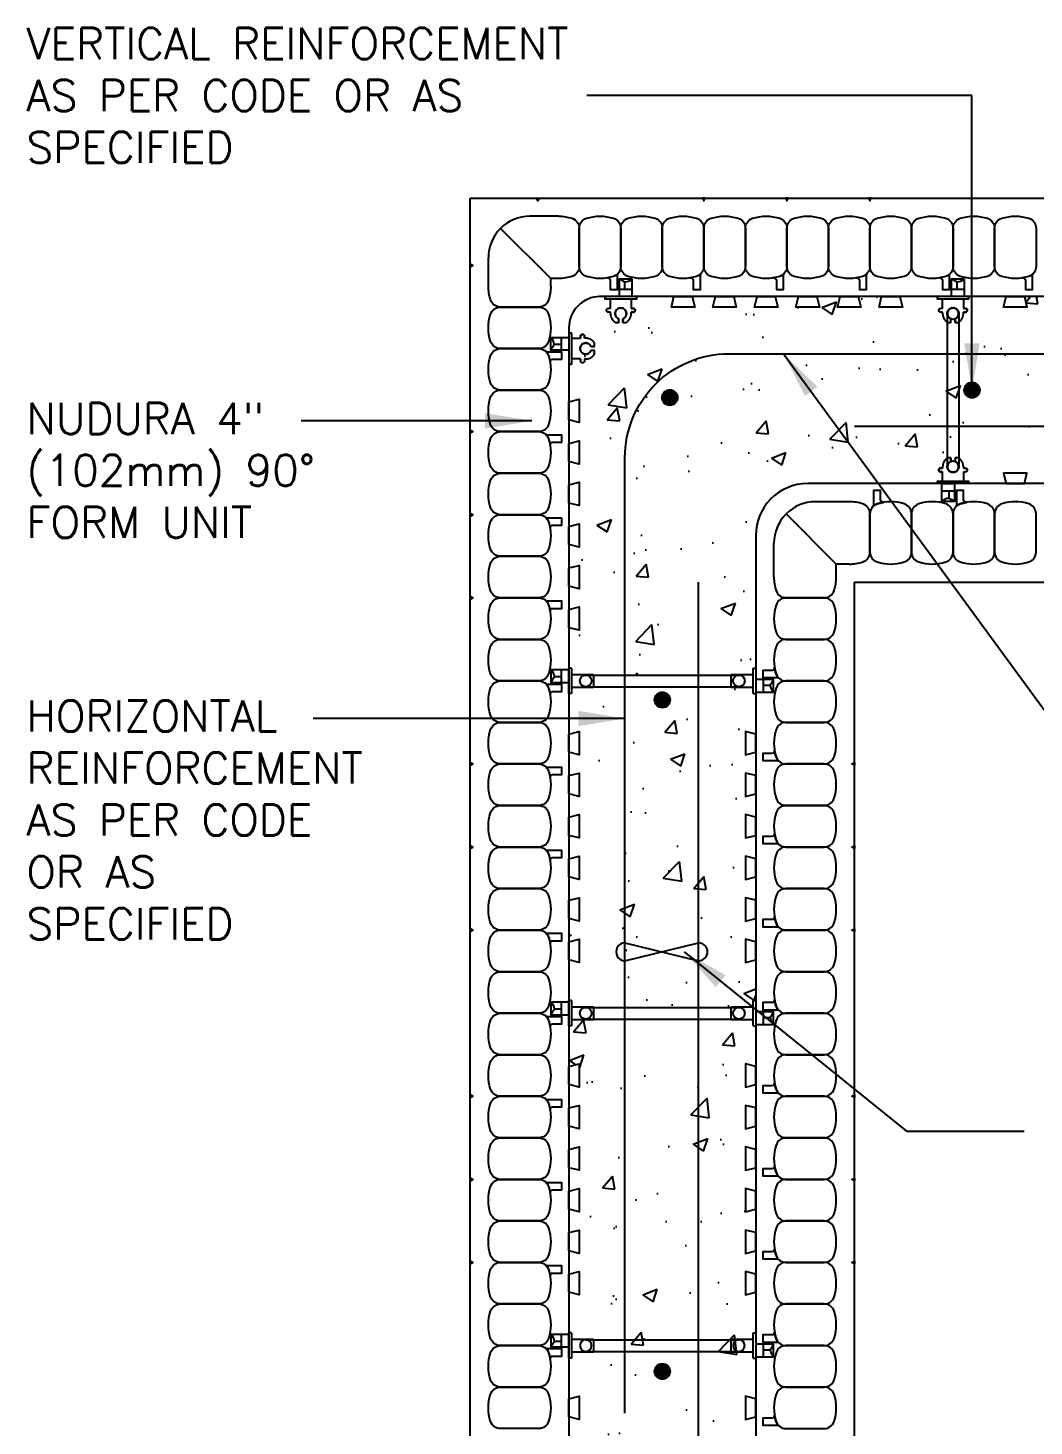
# Model space of a CAD drawing. Header units: inches. Extents: x 232.7 to 276, y 104.1 to 154.6.
# Drawn here: x 232.68 to 256.9, y 120.95 to 154.61 of the extents above; entities that cross this region are included whole.
import ezdxf

# ---------------------------------------------------------------- set-up
doc = ezdxf.new("R2010")
doc.units = ezdxf.units.IN
doc.header["$LTSCALE"] = 0.5
doc.header["$MEASUREMENT"] = 0
for name, color, linetype in [('HATCH', 12, 'Continuous'), ('line25', 2, 'Continuous'), ('LINE3', 3, 'Continuous'), ('LINE50', 5, 'Continuous'), ('LINE65', 3, 'Continuous'), ('LINE9', 9, 'Continuous'), ('TEXT', 4, 'Continuous')]:
    doc.layers.add(name, color=color, linetype=linetype)
doc.styles.add('DIM', font='romans.shx', dxfattribs={"width": 0.7})
doc.styles.add('ROMANS', font='romans.shx', dxfattribs={"height": 0.75})
doc.dimstyles.new('ext_12', dxfattribs={"dimscale": 12, "dimtxt": 0.09375, "dimasz": 0.09375, "dimexe": 0.09375, "dimexo": 0.0625, "dimgap": 0.0625, "dimtad": 1, "dimdec": 1, "dimzin": 2, "dimdsep": 46, "dimlunit": 4, "dimtxsty": 'DIM', "dimcen": 0.09, "dimdle": 0.09375, "dimclrt": 4, "dimadec": 0, "dimazin": 0, "dimtfac": 1, "dimtdec": 1, "dimtmove": 2, "dimatfit": 3, "dimfxl": 0, "dimfrac": 2, "dimtolj": 1, "dimtzin": 0, "dimarcsym": 0})

# ---------------------------------------------------------------- blocks, each defined once
blk = doc.blocks.new('FSP')
for p, q in [((-0.156, 0.19, 0.274), (-0.156, -0.344, 0.274)), ((0.156, 0.19, 0.274), (-0.156, 0.19, 0.274)), ((0.156, -0.344, 0.274), (0.156, 0.19, 0.274)), ((0.305, -0.344, 0.274), (-0.305, -0.344, 0.274)), ((-0.305, -0.344, 0.274), (-0.305, -0.406, 0.274)), ((-0.305, -0.406, 0.274), (0.305, -0.406, 0.274)), ((0.305, -0.344, 0.274), (0.305, -0.406, 0.274))]:
    blk.add_line(p, q)
at = {"color": 12}
for p, q in [((-0.035, -0.587), (0.268, -0.587)), ((0.1, -0.587), (0.1, -0.762))]:
    blk.add_line(p, q, dxfattribs=at)
blk.add_lwpolyline([(-0.035, -0.406), (0.268, -0.406), (0.268, -0.837), (-0.035, -0.837)], close=True)
for centre, radius, start, end in [((0.723, -2.047), 1.428, 115.8466, 122.064), ((0.089, -1.011), 0.25, 44.3101, 87.3922)]:
    blk.add_arc(centre, radius, start, end, dxfattribs=at)
blk = doc.blocks.new('FS')
for p, q in [((-0.344, 0.375), (-0.344, -0.375)), ((-0.125, -0.25), (-0.344, -0.25))]:
    blk.add_line(p, q)
at = {"color": 12}
blk.add_line((-0.587, -0.035), (-0.587, 0.268), dxfattribs=at)
blk.add_lwpolyline([(-0.837, 0.268), (-0.406, 0.268), (-0.406, -0.035), (-0.837, -0.035)], close=True)
for centre, radius, start, end in [((-1.011, 0.089), 0.25, 2.6078, 45.6899), ((-2.047, 0.723), 1.428, 327.936, 334.1534)]:
    blk.add_arc(centre, radius, start, end, dxfattribs=at)
for points, degree in [([(-0.399, 0.375), (-0.401, 0.375), (-0.404, 0.375), (-0.406, 0.375)], 3), ([(-0.344, 0.375), (-0.344, 0.375), (-0.355, 0.375), (-0.385, 0.375), (-0.399, 0.375)], 3), ([(-0.078, 0.343), (-0.078, 0.343), (-0.079, 0.343), (-0.079, 0.343)], 3), ([(-0.077, 0.343), (-0.077, 0.343), (-0.077, 0.343), (-0.078, 0.343)], 3), ([(-0.344, 0.25), (-0.125, 0.25)], 1), ([(0.126, 0.049), (0.115, 0.077), (0.071, 0.128), (-0.027, 0.144), (-0.113, 0.093), (-0.146, 0), (-0.113, -0.093), (-0.027, -0.144), (0.071, -0.128), (0.115, -0.077), (0.126, -0.049)], 3), ([(-0.125, 0.25), (-0.125, 0.297)], 1), ([(-0.125, 0.297), (-0.125, 0.25)], 1), ([(-0.031, 0.297), (-0.031, 0.25)], 1), ([(-0.031, 0.25), (-0.031, 0.297)], 1), ([(0, 0.25), (-0.031, 0.25)], 1), ([(0, 0.25), (0, 0.25)], 1), ([(0, 0.25), (0, 0.25)], 1), ([(0, 0.25), (0, 0.25)], 1), ([(0, 0.25), (0, 0.25)], 1), ([(0, 0.25), (0, 0.25)], 1), ([(0, 0.25), (0, 0.25)], 1), ([(0, 0.25), (0, 0.25)], 1), ([(0, 0.25), (0, 0.25)], 1), ([(0, 0.25), (0, 0.25)], 1), ([(0, 0.25), (0, 0.25)], 1), ([(0, 0.25), (0, 0.25)], 1), ([(0.126, 0.049), (0.126, 0.049)], 1), ([(0.126, 0.049), (0.126, 0.049)], 1), ([(0.126, 0.049), (0.126, 0.049)], 1), ([(0.126, 0.049), (0.126, 0.049)], 1), ([(0.198, 0.049), (0.174, 0.049), (0.15, 0.049), (0.126, 0.049)], 3), ([(0.126, 0.049), (0.198, 0.049)], 1), ([(0.213, 0.052), (0.208, 0.05), (0.203, 0.049), (0.198, 0.049)], 3), ([(0.198, 0.049), (0.198, 0.049)], 1), ([(0.198, 0.049), (0.198, 0.049)], 1), ([(0.198, 0.049), (0.198, 0.049)], 1), ([(0.198, 0.049), (0.198, 0.049)], 1), ([(0.198, 0.049), (0.198, 0.049)], 1), ([(0.198, 0.049), (0.198, 0.049)], 1), ([(0.198, 0.049), (0.198, 0.049)], 1), ([(0.198, 0.049), (0.198, 0.049)], 1), ([(0.213, 0.131), (0.213, 0.131)], 1), ([(0.213, 0.131), (0.213, 0.131)], 1), ([(0.213, 0.131), (0.213, 0.131)], 1), ([(0.213, 0.131), (0.213, 0.131)], 1), ([(0.213, 0.052), (0.213, 0.131)], 1), ([(-0.125, -0.25), (-0.125, -0.297)], 1), ([(-0.031, -0.25), (-0.031, -0.297)], 1), ([(0, -0.25), (-0.031, -0.25)], 1), ([(0, -0.25), (0, -0.25)], 1), ([(0, -0.25), (0, -0.25)], 1), ([(0, -0.25), (0, -0.25)], 1), ([(0, -0.25), (0, -0.25)], 1), ([(0, -0.25), (0, -0.25)], 1), ([(0, -0.25), (0, -0.25)], 1), ([(0, -0.25), (0, -0.25)], 1), ([(0, -0.25), (0, -0.25)], 1), ([(0, -0.25), (0, -0.25)], 1), ([(0, -0.25), (0, -0.25)], 1), ([(0, -0.25), (0, -0.25)], 1), ([(0, -0.25), (0, -0.25)], 1), ([(0, -0.25), (0, -0.25)], 1), ([(0, -0.25), (0, -0.25)], 1), ([(0, -0.25), (0, -0.25)], 1), ([(0, -0.25), (0, -0.25)], 1), ([(0, -0.25), (0, -0.25)], 1), ([(0, -0.25), (0, -0.25)], 1), ([(0, -0.25), (0, -0.25)], 1), ([(0, -0.25), (0, -0.25)], 1), ([(0, -0.25), (0, -0.25)], 1), ([(0, -0.25), (0, -0.25)], 1), ([(0, -0.25), (0, -0.25)], 1), ([(0, -0.25), (0, -0.25)], 1), ([(0.126, -0.049), (0.126, -0.049)], 1), ([(0.126, -0.049), (0.126, -0.049)], 1), ([(0.126, -0.049), (0.126, -0.049)], 1), ([(0.126, -0.049), (0.126, -0.049)], 1), ([(0.126, -0.049), (0.126, -0.049)], 1), ([(0.126, -0.049), (0.126, -0.049)], 1), ([(0.126, -0.049), (0.126, -0.049)], 1), ([(0.126, -0.049), (0.126, -0.049)], 1), ([(0.126, -0.049), (0.126, -0.049)], 1), ([(0.126, -0.049), (0.126, -0.049)], 1), ([(0.198, -0.049), (0.126, -0.049)], 1), ([(0.198, -0.049), (0.198, -0.049)], 1), ([(0.198, -0.049), (0.203, -0.049), (0.208, -0.05), (0.213, -0.052)], 3), ([(0.198, -0.049), (0.198, -0.049)], 1), ([(0.198, -0.049), (0.198, -0.049)], 1), ([(0.198, -0.049), (0.198, -0.049)], 1), ([(0.213, -0.131), (0.213, -0.052)], 1), ([(0.213, -0.131), (0.213, -0.131)], 1), ([(0.213, -0.131), (0.213, -0.131)], 1), ([(0.213, -0.131), (0.213, -0.131)], 1), ([(0.213, -0.131), (0.213, -0.131)], 1), ([(-0.406, -0.375), (-0.404, -0.375), (-0.401, -0.375), (-0.399, -0.375)], 3), ([(-0.399, -0.375), (-0.385, -0.375), (-0.355, -0.375), (-0.344, -0.375), (-0.344, -0.375)], 3), ([(-0.079, -0.343), (-0.079, -0.343), (-0.078, -0.343), (-0.078, -0.343)], 3), ([(-0.078, -0.343), (-0.077, -0.343), (-0.077, -0.343), (-0.077, -0.343)], 3)]:
    blk.add_open_spline(points, degree=degree)
for points, weights in [([(-0.406, 0.375), (-0.402, 0.375), (-0.399, 0.375)], [0.950305488115, 0.972587069138, 1]), ([(-0.079, 0.343), (-0.125, 0.343), (-0.125, 0.297)], [1, 0.70710678, 1]), ([(-0.125, 0.297), (-0.125, 0.317), (-0.098, 0.343), (-0.079, 0.343)], [1, 0.85355339, 0.85355339, 1]), ([(-0.031, 0.297), (-0.031, 0.343), (-0.077, 0.343)], [1, 0.70710678, 1]), ([(-0.077, 0.343), (-0.058, 0.343), (-0.031, 0.317), (-0.031, 0.297)], [1, 0.85355339, 0.85355339, 1]), ([(0.213, 0.131), (0.14, 0.25), (0, 0.25)], [0.864651574428, 0.794674169686, 0.958404415195]), ([(0.198, 0.049), (0.206, 0.049), (0.213, 0.052)], [1, 0.89208144177, 0.836150253337]), ([(-0.079, -0.343), (-0.098, -0.343), (-0.125, -0.317), (-0.125, -0.297)], [1, 0.85355339, 0.85355339, 1]), ([(-0.031, -0.297), (-0.031, -0.317), (-0.058, -0.343), (-0.077, -0.343)], [1, 0.85355339, 0.85355339, 1]), ([(0, -0.25), (0.14, -0.25), (0.213, -0.131)], [0.958404415409, 0.794674173519, 0.864651571113]), ([(0.213, -0.052), (0.206, -0.049), (0.198, -0.049)], [0.83615024178, 0.892081430621, 1]), ([(-0.399, -0.375), (-0.402, -0.375), (-0.406, -0.375)], [1, 0.972587069138, 0.950305488115]), ([(-0.078, -0.343), (-0.079, -0.343), (-0.079, -0.343)], [1, 0.70710678, 1])]:
    blk.add_rational_spline(points, weights, degree=2)
for points, weights, knots in [([(-0.399, 0.375), (-0.376, 0.375), (-0.36, 0.375), (-0.344, 0.375), (-0.344, 0.375)], [0.868718859319, 0.861102739573, 1, 0.861102742958, 0.868718858948], [0, 0, 0, 0.5, 0.5, 1, 1, 1]), ([(0.126, -0.049), (0.066, -0.203), (-0.073, -0.113), (-0.249, 0), (-0.073, 0.113), (0.066, 0.203), (0.126, 0.049)], [0.899508922286, 0.599718215298, 1, 0.54226024, 1, 0.599718224335, 0.899508908749], [0, 0, 0, 0.318112, 0.318112, 0.681888, 0.681888, 1, 1, 1]), ([(-0.344, -0.375), (-0.344, -0.375), (-0.36, -0.375), (-0.376, -0.375), (-0.399, -0.375)], [0.868718858569, 0.861102746415, 1, 0.861102734288, 0.868718859898], [0, 0, 0, 0.5, 0.5, 1, 1, 1])]:
    blk.add_rational_spline(points, weights, degree=2, knots=knots)
blk.add_open_spline([(-0.587, 0.1), (-0.762, 0.1)], degree=1, dxfattribs=at)
blk = doc.blocks.new('WEB_4_CENTRE_TOP')
for p, q in [((3.688, 0.141), (0, 0.141)), ((3.688, -0.141), (0, -0.141))]:
    blk.add_line(p, q)
for centre in [(0, 0), (3.688, 0)]:
    blk.add_circle(centre, 0.141)

msp = doc.modelspace()

# ---------------------------------------------------------------- hatches: boundary and pattern name
at = {"layer": 'HATCH'}
h = msp.add_hatch(dxfattribs=at)
h.set_pattern_fill('AR-CONC', color=256, scale=0.5, style=0)
h.set_pattern_definition([(50, (50.4014, -15.2704), (3.5863, -0.31376), [0.375, -4.125]), (355, (50.4014, -15.2704), (-0.693757, 3.76096), [0.3, -3.3]), (100.4514, (50.7003, -15.2965), (2.892547, 3.447198), [0.3187, -3.50571]), (46.1842, (50.4014, -14.2704), (5.336205, -0.827595), [0.5625, -6.1875]), (96.6356, (50.846, -14.3393), (4.67331, 4.87059), [0.47805, -5.25856]), (351.1842, (50.4014, -14.2704), (4.67331, 4.87059), [0.45, -4.95]), (21, (50.9014, -14.5204), (2.984535, -2.013094), [0.375, -4.125]), (326, (50.9014, -14.5204), (1.216577, 3.62575), [0.3, -3.3]), (71.4514, (51.15, -14.688), (4.201113, 1.612652), [0.3187, -3.50571]), (37.5, (50.4014, -15.2704), (0.060799, 1.664469), [0, -3.26, 0, -3.35, 0, -3.3125]), (7.5, (50.4014, -15.2704), (1.315348, 1.972059), [0, -1.91, 0, -3.185, 0, -1.2625]), (327.5, (49.2864, -15.2704), (2.669112, -0.1127744), [0, -1.25, 0, -3.9, 0, -5.175]), (317.5, (48.7864, -15.2704), (2.91593, 0.500525), [0, -1.625, 0, -2.59, 0, -3.675])])
h.paths.add_polyline_path([(274.9522, 148.1429), (274.671, 148.1429), (274.7333, 147.8929), (274.171, 147.8929), (274.2333, 148.1429), (273.671, 148.1429), (273.7333, 147.8929), (273.171, 147.8929), (273.2333, 148.1429), (272.671, 148.1429), (272.7333, 147.8929), (272.171, 147.8929), (272.2333, 148.1429), (269.671, 148.1429), (269.7333, 147.8929), (269.171, 147.8929), (269.2333, 148.1429), (268.671, 148.1429), (268.7333, 147.8929), (268.171, 147.8929), (268.2333, 148.1429), (267.671, 148.1429), (267.7333, 147.8929), (267.171, 147.8929), (267.2333, 148.1429), (266.671, 148.1429), (266.7333, 147.8929), (266.171, 147.8929), (266.2333, 148.1429), (265.671, 148.1429), (265.7333, 147.8929), (265.171, 147.8929), (265.2333, 148.1429), (264.671, 148.1429), (264.7333, 147.8929), (264.171, 147.8929), (264.2333, 148.1429), (261.671, 148.1429), (261.7333, 147.8929), (261.171, 147.8929), (261.2333, 148.1429), (260.671, 148.1429), (260.7333, 147.8929), (260.171, 147.8929), (260.2333, 148.1429), (259.671, 148.1429), (259.7333, 147.8929), (259.171, 147.8929), (259.2333, 148.1429), (258.9522, 148.1429), (258.671, 148.1429), (258.7333, 147.8929), (258.171, 147.8929), (258.2333, 148.1429), (257.671, 148.1429), (257.7333, 147.8929), (257.171, 147.8929), (257.2333, 148.1429), (256.671, 148.1429), (256.7333, 147.8929), (256.171, 147.8929), (256.2333, 148.1429), (253.671, 148.1429), (253.7333, 147.8929), (253.171, 147.8929), (253.2333, 148.1429), (252.671, 148.1429), (252.7333, 147.8929), (252.171, 147.8929), (252.2333, 148.1429), (251.671, 148.1429), (251.7333, 147.8929), (251.171, 147.8929), (251.2333, 148.1429), (250.671, 148.1429), (250.7333, 147.8929), (250.171, 147.8929), (250.2333, 148.1429), (249.671, 148.1429), (249.7333, 147.8929), (249.171, 147.8929), (249.2333, 148.1429), (248.671, 148.1429), (248.7333, 147.8929), (248.171, 147.8929), (248.2333, 148.1429), (246.4327, 148.1429, 0.4065419), (245.7022, 147.3934), (245.7022, 145.6118), (245.9522, 145.6741), (245.9522, 145.1118), (245.7022, 145.1741), (245.7022, 144.6118), (245.9522, 144.6741), (245.9522, 144.1118), (245.7022, 144.1741), (245.7022, 143.6118), (245.9522, 143.6741), (245.9522, 143.1118), (245.7022, 143.1741), (245.7022, 142.6118), (245.9522, 142.6741), (245.9522, 142.1118), (245.7022, 142.1741), (245.7022, 141.6118), (245.9522, 141.6741), (245.9522, 141.1118), (245.7022, 141.1741), (245.7022, 140.6118), (245.9522, 140.6741), (245.9522, 140.1118), (245.7022, 140.1741), (245.7022, 137.6118), (245.9522, 137.6741), (245.9522, 137.1118), (245.7022, 137.1741), (245.7022, 136.6118), (245.9522, 136.6741), (245.9522, 136.1118), (245.7022, 136.1741), (245.7022, 135.6118), (245.9522, 135.6741), (245.9522, 135.1118), (245.7022, 135.1741), (245.7022, 134.6118), (245.9522, 134.6741), (245.9522, 134.1118), (245.7022, 134.1741), (245.7022, 133.6118), (245.9522, 133.6741), (245.9522, 133.1118), (245.7022, 133.1741), (245.7022, 132.6118), (245.9522, 132.6741), (245.9522, 132.1118), (245.7022, 132.1741), (245.7022, 129.6118), (245.9522, 129.6741), (245.9522, 129.1118), (245.7022, 129.1741), (245.7022, 128.6118), (245.9522, 128.6741), (245.9522, 128.1118), (245.7022, 128.1741), (245.7022, 127.6118), (245.9522, 127.6741), (245.9522, 127.1118), (245.7022, 127.1741), (245.7022, 126.6118), (245.9522, 126.6741), (245.9522, 126.1118), (245.7022, 126.1741), (245.7022, 125.6118), (245.9522, 125.6741), (245.9522, 125.1118), (245.7022, 125.1741), (245.7022, 124.6118), (245.9522, 124.6741), (245.9522, 124.1118), (245.7022, 124.1741), (245.7022, 121.6118), (245.9522, 121.6741), (245.9522, 121.1118), (245.7022, 121.1741), (245.7022, 120.6118), (245.9522, 120.6741), (245.9522, 120.1118), (245.7022, 120.1741), (245.7022, 119.6118), (245.9522, 119.6741), (245.9522, 119.1118), (245.7022, 119.1741), (245.7022, 118.8929), (245.7022, 118.6118), (245.9522, 118.6741), (245.9522, 118.1118), (245.7022, 118.1741), (245.7022, 117.6118), (245.9522, 117.6741), (245.9522, 117.1118), (245.7022, 117.1741), (245.7022, 116.6118), (245.9522, 116.6741), (245.9522, 116.1118), (245.7022, 116.1741), (245.7022, 113.6118), (245.9522, 113.6741), (245.9522, 113.1118), (245.7022, 113.1741), (245.7022, 112.6118), (245.9522, 112.6741), (245.9522, 112.1118), (245.7022, 112.1741), (245.7022, 111.6118), (245.9522, 111.6741), (245.9522, 111.1118), (245.7022, 111.1741), (245.7022, 110.8929), (250.2022, 110.8929), (250.2022, 111.1741), (249.9522, 111.1118), (249.9522, 111.6741), (250.2022, 111.6118), (250.2022, 112.1741), (249.9522, 112.1118), (249.9522, 112.6741), (250.2022, 112.6118), (250.2022, 113.1741), (249.9522, 113.1118), (249.9522, 113.6741), (250.2022, 113.6118), (250.2022, 116.1741), (249.9522, 116.1118), (249.9522, 116.6741), (250.2022, 116.6118), (250.2022, 117.1741), (249.9522, 117.1118), (249.9522, 117.6741), (250.2022, 117.6118), (250.2022, 118.1741), (249.9522, 118.1118), (249.9522, 118.6741), (250.2022, 118.6118), (250.2022, 118.8929), (250.2022, 119.1741), (249.9522, 119.1118), (249.9522, 119.6741), (250.2022, 119.6118), (250.2022, 120.1741), (249.9522, 120.1118), (249.9522, 120.6741), (250.2022, 120.6118), (250.2022, 121.1741), (249.9522, 121.1118), (249.9522, 121.6741), (250.2022, 121.6118), (250.2022, 124.1741), (249.9522, 124.1118), (249.9522, 124.6741), (250.2022, 124.6118), (250.2022, 125.1741), (249.9522, 125.1118), (249.9522, 125.6741), (250.2022, 125.6118), (250.2022, 126.1741), (249.9522, 126.1118), (249.9522, 126.6741), (250.2022, 126.6118), (250.2022, 127.1741), (249.9522, 127.1118), (249.9522, 127.6741), (250.2022, 127.6118), (250.2022, 128.1741), (249.9522, 128.1118), (249.9522, 128.6741), (250.2022, 128.6118), (250.2022, 129.1741), (249.9522, 129.1118), (249.9522, 129.6741), (250.2022, 129.6118), (250.2022, 132.1741), (249.9522, 132.1118), (249.9522, 132.6741), (250.2022, 132.6118), (250.2022, 133.1741), (249.9522, 133.1118), (249.9522, 133.6741), (250.2022, 133.6118), (250.2022, 134.1741), (249.9522, 134.1118), (249.9522, 134.6741), (250.2022, 134.6118), (250.2022, 135.1741), (249.9522, 135.1118), (249.9522, 135.6741), (250.2022, 135.6118), (250.2022, 136.1741), (249.9522, 136.1118), (249.9522, 136.6741), (250.2022, 136.6118), (250.2022, 137.1741), (249.9522, 137.1118), (249.9522, 137.6741), (250.2022, 137.6118), (250.2022, 142.3929, -0.4142136), (251.4522, 143.6429), (256.2333, 143.6429), (256.171, 143.8929), (256.7333, 143.8929), (256.671, 143.6429), (257.2333, 143.6429), (257.171, 143.8929), (257.7333, 143.8929), (257.671, 143.6429), (258.2333, 143.6429), (258.171, 143.8929), (258.7333, 143.8929), (258.671, 143.6429), (258.9522, 143.6429), (259.2333, 143.6429), (259.171, 143.8929), (259.7333, 143.8929), (259.671, 143.6429), (260.2333, 143.6429), (260.171, 143.8929), (260.7333, 143.8929), (260.671, 143.6429), (261.2333, 143.6429), (261.171, 143.8929), (261.7333, 143.8929), (261.671, 143.6429), (264.2333, 143.6429), (264.171, 143.8929), (264.7333, 143.8929), (264.671, 143.6429), (265.2333, 143.6429), (265.171, 143.8929), (265.7333, 143.8929), (265.671, 143.6429), (266.2333, 143.6429), (266.171, 143.8929), (266.7333, 143.8929), (266.671, 143.6429), (267.2333, 143.6429), (267.171, 143.8929), (267.7333, 143.8929), (267.671, 143.6429), (268.2333, 143.6429), (268.171, 143.8929), (268.7333, 143.8929), (268.671, 143.6429), (269.2333, 143.6429), (269.171, 143.8929), (269.7333, 143.8929), (269.671, 143.6429), (272.2333, 143.6429), (272.171, 143.8929), (272.7333, 143.8929), (272.671, 143.6429), (273.2333, 143.6429), (273.171, 143.8929), (273.7333, 143.8929), (273.671, 143.6429), (274.2333, 143.6429), (274.171, 143.8929), (274.7333, 143.8929), (274.671, 143.6429), (274.9522, 143.6429)])
h.paths.add_polyline_path([(271.3888, 145.8929, -1), (271.7638, 145.8929, -1)], flags=16)
h.paths.add_polyline_path([(255.2208, 145.8929, -1), (255.5958, 145.8929, -1)], flags=16)
h.paths.add_polyline_path([(248.1256, 145.8929, -1), (248.5006, 145.8929, -1)], flags=16)
h.paths.add_polyline_path([(248.1397, 138.4368, -1), (247.7647, 138.4368, -1)], flags=16)
h.paths.add_polyline_path([(248.1397, 122.2688, -1), (247.7647, 122.2688, -1)], flags=16)
at = {"layer": 'LINE3'}
for points in [[(255.5958, 145.8929, 1), (255.2208, 145.8929, 1)], [(248.3201, 145.7125, 1), (247.9451, 145.7125, 1)], [(248.1397, 138.4368, 1), (247.7647, 138.4368, 1)], [(248.1397, 122.2688, 1), (247.7647, 122.2688, 1)]]:
    msp.add_hatch(color=256, dxfattribs=at).paths.add_polyline_path(points)

# ---------------------------------------------------------------- linework, layer by layer
at = {"layer": 'line25'}
for p, q in [((258.9522, 148.1429), (246.4327, 148.1429)), ((245.7022, 147.3929), (245.7022, 118.8929)), ((258.9522, 143.6429), (251.4522, 143.6429)), ((250.2022, 142.3929), (250.2022, 118.8929)), ((247.0525, 132.5863), (248.8272, 132.1564)), ((247.0525, 132.1564), (248.8272, 132.5863))]:
    msp.add_line(p, q, dxfattribs=at)
for points in [[(248.671, 148.1429), (248.7333, 147.8929), (248.171, 147.8929), (248.2333, 148.1429)], [(249.671, 148.1429), (249.7333, 147.8929), (249.171, 147.8929), (249.2333, 148.1429)], [(250.671, 148.1429), (250.7333, 147.8929), (250.171, 147.8929), (250.2333, 148.1429)], [(251.671, 148.1429), (251.7333, 147.8929), (251.171, 147.8929), (251.2333, 148.1429)], [(252.671, 148.1429), (252.7333, 147.8929), (252.171, 147.8929), (252.2333, 148.1429)], [(253.671, 148.1429), (253.7333, 147.8929), (253.171, 147.8929), (253.2333, 148.1429)], [(256.671, 148.1429), (256.7333, 147.8929), (256.171, 147.8929), (256.2333, 148.1429)], [(245.7022, 145.6118), (245.9522, 145.6741), (245.9522, 145.1118), (245.7022, 145.1741)], [(245.7022, 144.6118), (245.9522, 144.6741), (245.9522, 144.1118), (245.7022, 144.1741)], [(256.671, 143.6429), (256.7333, 143.8929), (256.171, 143.8929), (256.2333, 143.6429)], [(245.7022, 143.6118), (245.9522, 143.6741), (245.9522, 143.1118), (245.7022, 143.1741)], [(245.7022, 142.6118), (245.9522, 142.6741), (245.9522, 142.1118), (245.7022, 142.1741)], [(245.7022, 141.6118), (245.9522, 141.6741), (245.9522, 141.1118), (245.7022, 141.1741)], [(245.7022, 140.6118), (245.9522, 140.6741), (245.9522, 140.1118), (245.7022, 140.1741)], [(245.7022, 137.6118), (245.9522, 137.6741), (245.9522, 137.1118), (245.7022, 137.1741)], [(250.2022, 137.6118), (249.9522, 137.6741), (249.9522, 137.1118), (250.2022, 137.1741)], [(245.7022, 136.6118), (245.9522, 136.6741), (245.9522, 136.1118), (245.7022, 136.1741)], [(250.2022, 136.6118), (249.9522, 136.6741), (249.9522, 136.1118), (250.2022, 136.1741)], [(245.7022, 135.6118), (245.9522, 135.6741), (245.9522, 135.1118), (245.7022, 135.1741)], [(250.2022, 135.6118), (249.9522, 135.6741), (249.9522, 135.1118), (250.2022, 135.1741)], [(245.7022, 134.6118), (245.9522, 134.6741), (245.9522, 134.1118), (245.7022, 134.1741)], [(250.2022, 134.6118), (249.9522, 134.6741), (249.9522, 134.1118), (250.2022, 134.1741)], [(245.7022, 133.6118), (245.9522, 133.6741), (245.9522, 133.1118), (245.7022, 133.1741)], [(250.2022, 133.6118), (249.9522, 133.6741), (249.9522, 133.1118), (250.2022, 133.1741)], [(245.7022, 132.6118), (245.9522, 132.6741), (245.9522, 132.1118), (245.7022, 132.1741)], [(250.2022, 132.6118), (249.9522, 132.6741), (249.9522, 132.1118), (250.2022, 132.1741)], [(245.7022, 129.6118), (245.9522, 129.6741), (245.9522, 129.1118), (245.7022, 129.1741)], [(250.2022, 129.6118), (249.9522, 129.6741), (249.9522, 129.1118), (250.2022, 129.1741)], [(245.7022, 128.6118), (245.9522, 128.6741), (245.9522, 128.1118), (245.7022, 128.1741)], [(250.2022, 128.6118), (249.9522, 128.6741), (249.9522, 128.1118), (250.2022, 128.1741)], [(245.7022, 127.6118), (245.9522, 127.6741), (245.9522, 127.1118), (245.7022, 127.1741)], [(250.2022, 127.6118), (249.9522, 127.6741), (249.9522, 127.1118), (250.2022, 127.1741)], [(245.7022, 126.6118), (245.9522, 126.6741), (245.9522, 126.1118), (245.7022, 126.1741)], [(250.2022, 126.6118), (249.9522, 126.6741), (249.9522, 126.1118), (250.2022, 126.1741)], [(245.7022, 125.6118), (245.9522, 125.6741), (245.9522, 125.1118), (245.7022, 125.1741)], [(250.2022, 125.6118), (249.9522, 125.6741), (249.9522, 125.1118), (250.2022, 125.1741)], [(245.7022, 124.6118), (245.9522, 124.6741), (245.9522, 124.1118), (245.7022, 124.1741)], [(250.2022, 124.6118), (249.9522, 124.6741), (249.9522, 124.1118), (250.2022, 124.1741)], [(245.7022, 121.6118), (245.9522, 121.6741), (245.9522, 121.1118), (245.7022, 121.1741)], [(250.2022, 121.6118), (249.9522, 121.6741), (249.9522, 121.1118), (250.2022, 121.1741)]]:
    msp.add_lwpolyline(points, close=True, dxfattribs=at)
for centre, radius, start, end in [((246.4522, 147.3932), 0.75, 90, 180.01925), ((251.4522, 142.3929), 1.25, 90, 180), ((247.0525, 132.3713), 0.2149, 90, 270.00001), ((248.8272, 132.3713), 0.2149, 270, 90)]:
    msp.add_arc(centre, radius, start, end, dxfattribs=at)
at = {"layer": 'LINE3'}
for p, q in [((275.0772, 145.0179), (252.5772, 145.0179)), ((248.8272, 110.7679), (248.8272, 141.2679))]:
    msp.add_line(p, q, dxfattribs=at)
for centre in [(255.4083, 145.8929), (248.1326, 145.7125), (247.9522, 138.4368), (247.9522, 122.2688)]:
    msp.add_circle(centre, 0.1875, dxfattribs=at)
at = {"layer": 'LINE50'}
for p, q in [((243.3272, 118.8929), (243.3272, 150.5179)), ((243.3272, 150.5179), (258.9522, 150.5179)), ((252.5772, 118.8929), (252.5772, 141.2679)), ((252.5772, 141.2679), (258.9522, 141.2679))]:
    msp.add_line(p, q, dxfattribs=at)
at = {"layer": 'LINE65', "flags": 128}
msp.add_lwpolyline([(247.0525, 121.2679), (247.0525, 144.2679), (247.0525, 144.2679, -0.4142136), (249.5525, 146.7679), (272.5772, 146.7679)], format="xyb", dxfattribs=at)
at = {"layer": 'LINE9'}
for p, q in [((245.2647, 148.5804), (244.0576, 149.7876)), ((245.4522, 150.0804), (244.7647, 150.0804)), ((243.7647, 148.3929), (243.7647, 149.0804)), ((245.4522, 148.5804), (245.2647, 148.5804)), ((245.2647, 148.3929), (245.2647, 148.5804)), ((254.8115, 147.7369), (254.8115, 144.0489)), ((255.0928, 147.7369), (255.0928, 144.0489)), ((252.4522, 143.2054), (251.6397, 143.2054)), ((252.1397, 141.7054), (250.9326, 142.9126)), ((250.6397, 141.3929), (250.6397, 142.2054)), ((252.1397, 141.3929), (252.1397, 141.7054)), ((252.4522, 141.7054), (252.1397, 141.7054))]:
    msp.add_line(p, q, dxfattribs=at)
for points in [[(244.9834, 150.5179), (244.9522, 150.4535), (244.9209, 150.5179)], [(248.9209, 150.5179), (248.9522, 150.4535), (248.9834, 150.5179)], [(250.9209, 150.5179), (250.9522, 150.4535), (250.9834, 150.5179)], [(252.9209, 150.5179), (252.9522, 150.4535), (252.9834, 150.5179)], [(243.3272, 148.8617), (243.3917, 148.8929), (243.3272, 148.9242)], [(243.3272, 144.8617), (243.3917, 144.8929), (243.3272, 144.9242)], [(243.3272, 142.8617), (243.3917, 142.8929), (243.3272, 142.9242)], [(243.3272, 140.8617), (243.3917, 140.8929), (243.3272, 140.9242)], [(243.3272, 136.8617), (243.3917, 136.8929), (243.3272, 136.9242)], [(252.5772, 136.8617), (252.5127, 136.8929), (252.5772, 136.9242)], [(243.3272, 134.8617), (243.3917, 134.8929), (243.3272, 134.9242)], [(252.5772, 134.8617), (252.5127, 134.8929), (252.5772, 134.9242)], [(243.3272, 132.8617), (243.3917, 132.8929), (243.3272, 132.9242)], [(252.5772, 132.8617), (252.5127, 132.8929), (252.5772, 132.9242)], [(243.3272, 128.8617), (243.3917, 128.8929), (243.3272, 128.9242)], [(252.5772, 128.8617), (252.5127, 128.8929), (252.5772, 128.9242)], [(243.3272, 126.8617), (243.3917, 126.8929), (243.3272, 126.9242)], [(252.5772, 126.8617), (252.5127, 126.8929), (252.5772, 126.9242)], [(243.3272, 124.8617), (243.3917, 124.8929), (243.3272, 124.9242)], [(252.5772, 124.8617), (252.5127, 124.8929), (252.5772, 124.9242)]]:
    msp.add_lwpolyline(points, close=True, dxfattribs=at)
for points in [[(245.4522, 150.0804, -0.0783514), (245.7791, 150.0289, -0.3253046), (245.9522, 149.791), (245.9522, 148.8699, -0.3253046), (245.7791, 148.632, -0.1576708)], [(245.7791, 148.632, -0.0783514), (245.4522, 148.5804, -0.3253046)], [(245.2647, 148.3929, -0.0783514), (245.2131, 148.066, -0.3253046), (244.9753, 147.8929), (244.0541, 147.8929, -0.3253046), (243.8162, 148.066, -0.0783514), (243.7647, 148.3929, -0.3253046)], [(252.7791, 143.1539, 0.0783514), (252.4522, 143.2054, 0.3253046)], [(252.4522, 141.7054, 0.0783514), (252.7791, 141.757, 0.3253046), (252.9522, 141.9949), (252.9522, 142.916, 0.3253046), (252.7791, 143.1539, 0.1576708)], [(250.6397, 141.3929, 0.0783514), (250.6912, 141.066, 0.3253046), (250.9291, 140.8929), (251.8503, 140.8929, 0.3253046), (252.0881, 141.066, 0.0783514), (252.1397, 141.3929, 0.3253046)]]:
    msp.add_lwpolyline(points, format="xyb", dxfattribs=at)
for points in [[(246.7791, 148.632, -0.1576708), (246.1252, 148.632, -0.3253046), (245.9522, 148.8699), (245.9522, 149.791, -0.3253046), (246.1252, 150.0289, -0.1576708), (246.7791, 150.0289, -0.3253046), (246.9522, 149.791), (246.9522, 148.8699, -0.3253046)], [(247.7791, 148.632, -0.1576708), (247.1252, 148.632, -0.3253046), (246.9522, 148.8699), (246.9522, 149.791, -0.3253046), (247.1252, 150.0289, -0.1576708), (247.7791, 150.0289, -0.3253046), (247.9522, 149.791), (247.9522, 148.8699, -0.3253046)], [(248.7791, 148.632, -0.1576708), (248.1252, 148.632, -0.3253046), (247.9522, 148.8699), (247.9522, 149.791, -0.3253046), (248.1252, 150.0289, -0.1576708), (248.7791, 150.0289, -0.3253046), (248.9522, 149.791), (248.9522, 148.8699, -0.3253046)], [(249.7791, 148.632, -0.1576708), (249.1252, 148.632, -0.3253046), (248.9522, 148.8699), (248.9522, 149.791, -0.3253046), (249.1252, 150.0289, -0.1576708), (249.7791, 150.0289, -0.3253046), (249.9522, 149.791), (249.9522, 148.8699, -0.3253046)], [(250.7791, 148.632, -0.1576708), (250.1252, 148.632, -0.3253046), (249.9522, 148.8699), (249.9522, 149.791, -0.3253046), (250.1252, 150.0289, -0.1576708), (250.7791, 150.0289, -0.3253046), (250.9522, 149.791), (250.9522, 148.8699, -0.3253046)], [(251.7791, 148.632, -0.1576708), (251.1252, 148.632, -0.3253046), (250.9522, 148.8699), (250.9522, 149.791, -0.3253046), (251.1252, 150.0289, -0.1576708), (251.7791, 150.0289, -0.3253046), (251.9522, 149.791), (251.9522, 148.8699, -0.3253046)], [(252.7791, 148.632, -0.1576708), (252.1252, 148.632, -0.3253046), (251.9522, 148.8699), (251.9522, 149.791, -0.3253046), (252.1252, 150.0289, -0.1576708), (252.7791, 150.0289, -0.3253046), (252.9522, 149.791), (252.9522, 148.8699, -0.3253046)], [(253.7791, 148.632, -0.1576708), (253.1252, 148.632, -0.3253046), (252.9522, 148.8699), (252.9522, 149.791, -0.3253046), (253.1252, 150.0289, -0.1576708), (253.7791, 150.0289, -0.3253046), (253.9522, 149.791), (253.9522, 148.8699, -0.3253046)], [(254.7791, 148.632, -0.1576708), (254.1252, 148.632, -0.3253046), (253.9522, 148.8699), (253.9522, 149.791, -0.3253046), (254.1252, 150.0289, -0.1576708), (254.7791, 150.0289, -0.3253046), (254.9522, 149.791), (254.9522, 148.8699, -0.3253046)], [(255.7791, 148.632, -0.1576708), (255.1252, 148.632, -0.3253046), (254.9522, 148.8699), (254.9522, 149.791, -0.3253046), (255.1252, 150.0289, -0.1576708), (255.7791, 150.0289, -0.3253046), (255.9522, 149.791), (255.9522, 148.8699, -0.3253046)], [(256.7791, 148.632, -0.1576708), (256.1252, 148.632, -0.3253046), (255.9522, 148.8699), (255.9522, 149.791, -0.3253046), (256.1252, 150.0289, -0.1576708), (256.7791, 150.0289, -0.3253046), (256.9522, 149.791), (256.9522, 148.8699, -0.3253046)], [(246.7791, 148.632, -0.0372667), (246.6254, 148.5947, -0.4630356), (246.6981, 148.533), (246.6981, 148.3114), (246.8689, 148.3114), (246.8689, 148.6575, -0.1890024), (246.8856, 148.7, -0.1284074)], [(248.7791, 148.632, -0.0372667), (248.6254, 148.5947, -0.4630356), (248.6981, 148.533), (248.6981, 148.3114), (248.8689, 148.3114), (248.8689, 148.6575, -0.1890024), (248.8856, 148.7, -0.1284074)], [(250.7791, 148.632, -0.0372667), (250.6254, 148.5947, -0.4630356), (250.6981, 148.533), (250.6981, 148.3114), (250.8689, 148.3114), (250.8689, 148.6575, -0.1890024), (250.8856, 148.7, -0.1284074)], [(252.7791, 148.632, -0.0372667), (252.6254, 148.5947, -0.4630356), (252.6981, 148.533), (252.6981, 148.3114), (252.8689, 148.3114), (252.8689, 148.6575, -0.1890024), (252.8856, 148.7, -0.1284074)], [(254.7791, 148.632, -0.0372667), (254.6254, 148.5947, -0.4630356), (254.6981, 148.533), (254.6981, 148.3114), (254.8689, 148.3114), (254.8689, 148.6575, -0.1890024), (254.8856, 148.7, -0.1284074)], [(256.7791, 148.632, -0.0372667), (256.6254, 148.5947, -0.4630356), (256.6981, 148.533), (256.6981, 148.3114), (256.8689, 148.3114), (256.8689, 148.6575, -0.1890024), (256.8856, 148.7, -0.1284074)], [(245.2131, 147.7199, -0.1576708), (245.2131, 147.066, -0.3253046), (244.9753, 146.8929), (244.0541, 146.8929, -0.3253046), (243.8162, 147.066, -0.1576708), (243.8162, 147.7199, -0.3253046), (244.0541, 147.8929), (244.9753, 147.8929, -0.3253046)], [(245.2131, 146.7199, -0.1576708), (245.2131, 146.066, -0.3253046), (244.9753, 145.8929), (244.0541, 145.8929, -0.3253046), (243.8162, 146.066, -0.1576708), (243.8162, 146.7199, -0.3253046), (244.0541, 146.8929), (244.9753, 146.8929, -0.3253046)], [(245.2131, 146.7199, -0.0372667), (245.2505, 146.5662, -0.4630356), (245.3121, 146.6389), (245.5337, 146.6389), (245.5337, 146.8097), (245.1876, 146.8097, -0.1890024), (245.1451, 146.8263, -0.1284074)], [(245.2131, 145.7199, -0.1576708), (245.2131, 145.066, -0.3253046), (244.9753, 144.8929), (244.0541, 144.8929, -0.3253046), (243.8162, 145.066, -0.1576708), (243.8162, 145.7199, -0.3253046), (244.0541, 145.8929), (244.9753, 145.8929, -0.3253046)], [(245.2131, 144.7199, -0.1576708), (245.2131, 144.066, -0.3253046), (244.9753, 143.8929), (244.0541, 143.8929, -0.3253046), (243.8162, 144.066, -0.1576708), (243.8162, 144.7199, -0.3253046), (244.0541, 144.8929), (244.9753, 144.8929, -0.3253046)], [(245.2131, 144.7199, -0.0372667), (245.2505, 144.5662, -0.4630356), (245.3121, 144.6389), (245.5337, 144.6389), (245.5337, 144.8097), (245.1876, 144.8097, -0.1890024), (245.1451, 144.8263, -0.1284074)], [(245.2131, 143.7199, -0.1576708), (245.2131, 143.066, -0.3253046), (244.9753, 142.8929), (244.0541, 142.8929, -0.3253046), (243.8162, 143.066, -0.1576708), (243.8162, 143.7199, -0.3253046), (244.0541, 143.8929), (244.9753, 143.8929, -0.3253046)], [(253.1252, 143.1539, -0.0372667), (253.2789, 143.1912, -0.4630356), (253.2063, 143.2529), (253.2063, 143.4745), (253.0354, 143.4745), (253.0354, 143.1284, -0.1890024), (253.0188, 143.0859, -0.1284074)], [(255.1252, 143.1539, -0.0372667), (255.2789, 143.1912, -0.4630356), (255.2063, 143.2529), (255.2063, 143.4745), (255.0354, 143.4745), (255.0354, 143.1284, -0.1890024), (255.0188, 143.0859, -0.1284074)], [(253.7791, 143.1539, 0.1576708), (253.1252, 143.1539, 0.3253046), (252.9522, 142.916), (252.9522, 141.9949, 0.3253046), (253.1252, 141.757, 0.1576708), (253.7791, 141.757, 0.3253046), (253.9522, 141.9949), (253.9522, 142.916, 0.3253046)], [(254.7791, 143.1539, 0.1576708), (254.1252, 143.1539, 0.3253046), (253.9522, 142.916), (253.9522, 141.9949, 0.3253046), (254.1252, 141.757, 0.1576708), (254.7791, 141.757, 0.3253046), (254.9522, 141.9949), (254.9522, 142.916, 0.3253046)], [(255.7791, 143.1539, 0.1576708), (255.1252, 143.1539, 0.3253046), (254.9522, 142.916), (254.9522, 141.9949, 0.3253046), (255.1252, 141.757, 0.1576708), (255.7791, 141.757, 0.3253046), (255.9522, 141.9949), (255.9522, 142.916, 0.3253046)], [(256.7791, 143.1539, 0.1576708), (256.1252, 143.1539, 0.3253046), (255.9522, 142.916), (255.9522, 141.9949, 0.3253046), (256.1252, 141.757, 0.1576708), (256.7791, 141.757, 0.3253046), (256.9522, 141.9949), (256.9522, 142.916, 0.3253046)], [(245.2131, 142.7199, -0.1576708), (245.2131, 142.066, -0.3253046), (244.9753, 141.8929), (244.0541, 141.8929, -0.3253046), (243.8162, 142.066, -0.1576708), (243.8162, 142.7199, -0.3253046), (244.0541, 142.8929), (244.9753, 142.8929, -0.3253046)], [(245.2131, 142.7199, -0.0372667), (245.2505, 142.5662, -0.4630356), (245.3121, 142.6389), (245.5337, 142.6389), (245.5337, 142.8097), (245.1876, 142.8097, -0.1890024), (245.1451, 142.8263, -0.1284074)], [(245.2131, 141.7199, -0.1576708), (245.2131, 141.066, -0.3253046), (244.9753, 140.8929), (244.0541, 140.8929, -0.3253046), (243.8162, 141.066, -0.1576708), (243.8162, 141.7199, -0.3253046), (244.0541, 141.8929), (244.9753, 141.8929, -0.3253046)], [(245.2131, 140.7199, -0.1576708), (245.2131, 140.066, -0.3253046), (244.9753, 139.8929), (244.0541, 139.8929, -0.3253046), (243.8162, 140.066, -0.1576708), (243.8162, 140.7199, -0.3253046), (244.0541, 140.8929), (244.9753, 140.8929, -0.3253046)], [(245.2131, 140.7199, -0.0372667), (245.2505, 140.5662, -0.4630356), (245.3121, 140.6389), (245.5337, 140.6389), (245.5337, 140.8097), (245.1876, 140.8097, -0.1890024), (245.1451, 140.8263, -0.1284074)], [(250.6912, 140.7199, 0.1576708), (250.6912, 140.066, 0.3253046), (250.9291, 139.8929), (251.8503, 139.8929, 0.3253046), (252.0881, 140.066, 0.1576708), (252.0881, 140.7199, 0.3253046), (251.8503, 140.8929), (250.9291, 140.8929, 0.3253046)], [(245.2131, 139.7199, -0.1576708), (245.2131, 139.066, -0.3253046), (244.9753, 138.8929), (244.0541, 138.8929, -0.3253046), (243.8162, 139.066, -0.1576708), (243.8162, 139.7199, -0.3253046), (244.0541, 139.8929), (244.9753, 139.8929, -0.3253046)], [(250.6912, 139.7199, 0.1576708), (250.6912, 139.066, 0.3253046), (250.9291, 138.8929), (251.8503, 138.8929, 0.3253046), (252.0881, 139.066, 0.1576708), (252.0881, 139.7199, 0.3253046), (251.8503, 139.8929), (250.9291, 139.8929, 0.3253046)], [(250.6912, 139.066, -0.0372667), (250.6539, 139.2197, -0.4630356), (250.5922, 139.147), (250.3706, 139.147), (250.3706, 138.9762), (250.7167, 138.9762, -0.1890024), (250.7592, 138.9595, -0.1284074)], [(250.6912, 139.066, -0.0372667), (250.6539, 139.2197, -0.4630356), (250.5922, 139.147), (250.3706, 139.147), (250.3706, 138.9762), (250.7167, 138.9762, -0.1890024), (250.7592, 138.9595, -0.1284074)], [(245.2131, 138.7199, -0.1576708), (245.2131, 138.066, -0.3253046), (244.9753, 137.8929), (244.0541, 137.8929, -0.3253046), (243.8162, 138.066, -0.1576708), (243.8162, 138.7199, -0.3253046), (244.0541, 138.8929), (244.9753, 138.8929, -0.3253046)], [(245.2131, 138.7199, -0.0372667), (245.2505, 138.5662, -0.4630356), (245.3121, 138.6389), (245.5337, 138.6389), (245.5337, 138.8097), (245.1876, 138.8097, -0.1890024), (245.1451, 138.8263, -0.1284074)], [(250.6912, 138.7199, 0.1576708), (250.6912, 138.066, 0.3253046), (250.9291, 137.8929), (251.8503, 137.8929, 0.3253046), (252.0881, 138.066, 0.1576708), (252.0881, 138.7199, 0.3253046), (251.8503, 138.8929), (250.9291, 138.8929, 0.3253046)], [(245.2131, 137.7199, -0.1576708), (245.2131, 137.066, -0.3253046), (244.9753, 136.8929), (244.0541, 136.8929, -0.3253046), (243.8162, 137.066, -0.1576708), (243.8162, 137.7199, -0.3253046), (244.0541, 137.8929), (244.9753, 137.8929, -0.3253046)], [(250.6912, 137.7199, 0.1576708), (250.6912, 137.066, 0.3253046), (250.9291, 136.8929), (251.8503, 136.8929, 0.3253046), (252.0881, 137.066, 0.1576708), (252.0881, 137.7199, 0.3253046), (251.8503, 137.8929), (250.9291, 137.8929, 0.3253046)], [(250.6912, 137.066, -0.0372667), (250.6539, 137.2197, -0.4630356), (250.5922, 137.147), (250.3706, 137.147), (250.3706, 136.9762), (250.7167, 136.9762, -0.1890024), (250.7592, 136.9595, -0.1284074)], [(245.2131, 136.7199, -0.1576708), (245.2131, 136.066, -0.3253046), (244.9753, 135.8929), (244.0541, 135.8929, -0.3253046), (243.8162, 136.066, -0.1576708), (243.8162, 136.7199, -0.3253046), (244.0541, 136.8929), (244.9753, 136.8929, -0.3253046)], [(245.2131, 136.7199, -0.0372667), (245.2505, 136.5662, -0.4630356), (245.3121, 136.6389), (245.5337, 136.6389), (245.5337, 136.8097), (245.1876, 136.8097, -0.1890024), (245.1451, 136.8263, -0.1284074)], [(250.6912, 136.7199, 0.1576708), (250.6912, 136.066, 0.3253046), (250.9291, 135.8929), (251.8503, 135.8929, 0.3253046), (252.0881, 136.066, 0.1576708), (252.0881, 136.7199, 0.3253046), (251.8503, 136.8929), (250.9291, 136.8929, 0.3253046)], [(245.2131, 135.7199, -0.1576708), (245.2131, 135.066, -0.3253046), (244.9753, 134.8929), (244.0541, 134.8929, -0.3253046), (243.8162, 135.066, -0.1576708), (243.8162, 135.7199, -0.3253046), (244.0541, 135.8929), (244.9753, 135.8929, -0.3253046)], [(250.6912, 135.7199, 0.1576708), (250.6912, 135.066, 0.3253046), (250.9291, 134.8929), (251.8503, 134.8929, 0.3253046), (252.0881, 135.066, 0.1576708), (252.0881, 135.7199, 0.3253046), (251.8503, 135.8929), (250.9291, 135.8929, 0.3253046)], [(250.6912, 135.066, -0.0372667), (250.6539, 135.2197, -0.4630356), (250.5922, 135.147), (250.3706, 135.147), (250.3706, 134.9762), (250.7167, 134.9762, -0.1890024), (250.7592, 134.9595, -0.1284074)], [(245.2131, 134.7199, -0.1576708), (245.2131, 134.066, -0.3253046), (244.9753, 133.8929), (244.0541, 133.8929, -0.3253046), (243.8162, 134.066, -0.1576708), (243.8162, 134.7199, -0.3253046), (244.0541, 134.8929), (244.9753, 134.8929, -0.3253046)], [(245.2131, 134.7199, -0.0372667), (245.2505, 134.5662, -0.4630356), (245.3121, 134.6389), (245.5337, 134.6389), (245.5337, 134.8097), (245.1876, 134.8097, -0.1890024), (245.1451, 134.8263, -0.1284074)], [(250.6912, 134.7199, 0.1576708), (250.6912, 134.066, 0.3253046), (250.9291, 133.8929), (251.8503, 133.8929, 0.3253046), (252.0881, 134.066, 0.1576708), (252.0881, 134.7199, 0.3253046), (251.8503, 134.8929), (250.9291, 134.8929, 0.3253046)], [(245.2131, 133.7199, -0.1576708), (245.2131, 133.066, -0.3253046), (244.9753, 132.8929), (244.0541, 132.8929, -0.3253046), (243.8162, 133.066, -0.1576708), (243.8162, 133.7199, -0.3253046), (244.0541, 133.8929), (244.9753, 133.8929, -0.3253046)], [(250.6912, 133.7199, 0.1576708), (250.6912, 133.066, 0.3253046), (250.9291, 132.8929), (251.8503, 132.8929, 0.3253046), (252.0881, 133.066, 0.1576708), (252.0881, 133.7199, 0.3253046), (251.8503, 133.8929), (250.9291, 133.8929, 0.3253046)], [(250.6912, 133.066, -0.0372667), (250.6539, 133.2197, -0.4630356), (250.5922, 133.147), (250.3706, 133.147), (250.3706, 132.9762), (250.7167, 132.9762, -0.1890024), (250.7592, 132.9595, -0.1284074)], [(245.2131, 132.7199, -0.1576708), (245.2131, 132.066, -0.3253046), (244.9753, 131.8929), (244.0541, 131.8929, -0.3253046), (243.8162, 132.066, -0.1576708), (243.8162, 132.7199, -0.3253046), (244.0541, 132.8929), (244.9753, 132.8929, -0.3253046)], [(245.2131, 132.7199, -0.0372667), (245.2505, 132.5662, -0.4630356), (245.3121, 132.6389), (245.5337, 132.6389), (245.5337, 132.8097), (245.1876, 132.8097, -0.1890024), (245.1451, 132.8263, -0.1284074)], [(250.6912, 132.7199, 0.1576708), (250.6912, 132.066, 0.3253046), (250.9291, 131.8929), (251.8503, 131.8929, 0.3253046), (252.0881, 132.066, 0.1576708), (252.0881, 132.7199, 0.3253046), (251.8503, 132.8929), (250.9291, 132.8929, 0.3253046)], [(245.2131, 131.7199, -0.1576708), (245.2131, 131.066, -0.3253046), (244.9753, 130.8929), (244.0541, 130.8929, -0.3253046), (243.8162, 131.066, -0.1576708), (243.8162, 131.7199, -0.3253046), (244.0541, 131.8929), (244.9753, 131.8929, -0.3253046)], [(250.6912, 131.7199, 0.1576708), (250.6912, 131.066, 0.3253046), (250.9291, 130.8929), (251.8503, 130.8929, 0.3253046), (252.0881, 131.066, 0.1576708), (252.0881, 131.7199, 0.3253046), (251.8503, 131.8929), (250.9291, 131.8929, 0.3253046)], [(250.6912, 131.066, -0.0372667), (250.6539, 131.2197, -0.4630356), (250.5922, 131.147), (250.3706, 131.147), (250.3706, 130.9762), (250.7167, 130.9762, -0.1890024), (250.7592, 130.9595, -0.1284074)], [(245.2131, 130.7199, -0.1576708), (245.2131, 130.066, -0.3253046), (244.9753, 129.8929), (244.0541, 129.8929, -0.3253046), (243.8162, 130.066, -0.1576708), (243.8162, 130.7199, -0.3253046), (244.0541, 130.8929), (244.9753, 130.8929, -0.3253046)], [(245.2131, 130.7199, -0.0372667), (245.2505, 130.5662, -0.4630356), (245.3121, 130.6389), (245.5337, 130.6389), (245.5337, 130.8097), (245.1876, 130.8097, -0.1890024), (245.1451, 130.8263, -0.1284074)], [(250.6912, 130.7199, 0.1576708), (250.6912, 130.066, 0.3253046), (250.9291, 129.8929), (251.8503, 129.8929, 0.3253046), (252.0881, 130.066, 0.1576708), (252.0881, 130.7199, 0.3253046), (251.8503, 130.8929), (250.9291, 130.8929, 0.3253046)], [(245.2131, 129.7199, -0.1576708), (245.2131, 129.066, -0.3253046), (244.9753, 128.8929), (244.0541, 128.8929, -0.3253046), (243.8162, 129.066, -0.1576708), (243.8162, 129.7199, -0.3253046), (244.0541, 129.8929), (244.9753, 129.8929, -0.3253046)], [(250.6912, 129.7199, 0.1576708), (250.6912, 129.066, 0.3253046), (250.9291, 128.8929), (251.8503, 128.8929, 0.3253046), (252.0881, 129.066, 0.1576708), (252.0881, 129.7199, 0.3253046), (251.8503, 129.8929), (250.9291, 129.8929, 0.3253046)], [(250.6912, 129.066, -0.0372667), (250.6539, 129.2197, -0.4630356), (250.5922, 129.147), (250.3706, 129.147), (250.3706, 128.9762), (250.7167, 128.9762, -0.1890024), (250.7592, 128.9595, -0.1284074)], [(245.2131, 128.7199, -0.1576708), (245.2131, 128.066, -0.3253046), (244.9753, 127.8929), (244.0541, 127.8929, -0.3253046), (243.8162, 128.066, -0.1576708), (243.8162, 128.7199, -0.3253046), (244.0541, 128.8929), (244.9753, 128.8929, -0.3253046)], [(245.2131, 128.7199, -0.0372667), (245.2505, 128.5662, -0.4630356), (245.3121, 128.6389), (245.5337, 128.6389), (245.5337, 128.8097), (245.1876, 128.8097, -0.1890024), (245.1451, 128.8263, -0.1284074)], [(250.6912, 128.7199, 0.1576708), (250.6912, 128.066, 0.3253046), (250.9291, 127.8929), (251.8503, 127.8929, 0.3253046), (252.0881, 128.066, 0.1576708), (252.0881, 128.7199, 0.3253046), (251.8503, 128.8929), (250.9291, 128.8929, 0.3253046)], [(245.2131, 127.7199, -0.1576708), (245.2131, 127.066, -0.3253046), (244.9753, 126.8929), (244.0541, 126.8929, -0.3253046), (243.8162, 127.066, -0.1576708), (243.8162, 127.7199, -0.3253046), (244.0541, 127.8929), (244.9753, 127.8929, -0.3253046)], [(250.6912, 127.7199, 0.1576708), (250.6912, 127.066, 0.3253046), (250.9291, 126.8929), (251.8503, 126.8929, 0.3253046), (252.0881, 127.066, 0.1576708), (252.0881, 127.7199, 0.3253046), (251.8503, 127.8929), (250.9291, 127.8929, 0.3253046)], [(245.2131, 126.7199, -0.1576708), (245.2131, 126.066, -0.3253046), (244.9753, 125.8929), (244.0541, 125.8929, -0.3253046), (243.8162, 126.066, -0.1576708), (243.8162, 126.7199, -0.3253046), (244.0541, 126.8929), (244.9753, 126.8929, -0.3253046)], [(250.6912, 127.066, -0.0372667), (250.6539, 127.2197, -0.4630356), (250.5922, 127.147), (250.3706, 127.147), (250.3706, 126.9762), (250.7167, 126.9762, -0.1890024), (250.7592, 126.9595, -0.1284074)], [(250.6912, 126.7199, 0.1576708), (250.6912, 126.066, 0.3253046), (250.9291, 125.8929), (251.8503, 125.8929, 0.3253046), (252.0881, 126.066, 0.1576708), (252.0881, 126.7199, 0.3253046), (251.8503, 126.8929), (250.9291, 126.8929, 0.3253046)], [(245.2131, 126.7199, -0.0372667), (245.2505, 126.5662, -0.4630356), (245.3121, 126.6389), (245.5337, 126.6389), (245.5337, 126.8097), (245.1876, 126.8097, -0.1890024), (245.1451, 126.8263, -0.1284074)], [(245.2131, 125.7199, -0.1576708), (245.2131, 125.066, -0.3253046), (244.9753, 124.8929), (244.0541, 124.8929, -0.3253046), (243.8162, 125.066, -0.1576708), (243.8162, 125.7199, -0.3253046), (244.0541, 125.8929), (244.9753, 125.8929, -0.3253046)], [(250.6912, 125.7199, 0.1576708), (250.6912, 125.066, 0.3253046), (250.9291, 124.8929), (251.8503, 124.8929, 0.3253046), (252.0881, 125.066, 0.1576708), (252.0881, 125.7199, 0.3253046), (251.8503, 125.8929), (250.9291, 125.8929, 0.3253046)], [(250.6912, 125.066, -0.0372667), (250.6539, 125.2197, -0.4630356), (250.5922, 125.147), (250.3706, 125.147), (250.3706, 124.9762), (250.7167, 124.9762, -0.1890024), (250.7592, 124.9595, -0.1284074)], [(245.2131, 124.7199, -0.1576708), (245.2131, 124.066, -0.3253046), (244.9753, 123.8929), (244.0541, 123.8929, -0.3253046), (243.8162, 124.066, -0.1576708), (243.8162, 124.7199, -0.3253046), (244.0541, 124.8929), (244.9753, 124.8929, -0.3253046)], [(250.6912, 124.7199, 0.1576708), (250.6912, 124.066, 0.3253046), (250.9291, 123.8929), (251.8503, 123.8929, 0.3253046), (252.0881, 124.066, 0.1576708), (252.0881, 124.7199, 0.3253046), (251.8503, 124.8929), (250.9291, 124.8929, 0.3253046)], [(245.2131, 124.7199, -0.0372667), (245.2505, 124.5662, -0.4630356), (245.3121, 124.6389), (245.5337, 124.6389), (245.5337, 124.8097), (245.1876, 124.8097, -0.1890024), (245.1451, 124.8263, -0.1284074)], [(245.2131, 123.7199, -0.1576708), (245.2131, 123.066, -0.3253046), (244.9753, 122.8929), (244.0541, 122.8929, -0.3253046), (243.8162, 123.066, -0.1576708), (243.8162, 123.7199, -0.3253046), (244.0541, 123.8929), (244.9753, 123.8929, -0.3253046)], [(250.6912, 123.7199, 0.1576708), (250.6912, 123.066, 0.3253046), (250.9291, 122.8929), (251.8503, 122.8929, 0.3253046), (252.0881, 123.066, 0.1576708), (252.0881, 123.7199, 0.3253046), (251.8503, 123.8929), (250.9291, 123.8929, 0.3253046)], [(250.6912, 123.066, -0.0372667), (250.6539, 123.2197, -0.4630356), (250.5922, 123.147), (250.3706, 123.147), (250.3706, 122.9762), (250.7167, 122.9762, -0.1890024), (250.7592, 122.9595, -0.1284074)], [(245.2131, 122.7199, -0.1576708), (245.2131, 122.066, -0.3253046), (244.9753, 121.8929), (244.0541, 121.8929, -0.3253046), (243.8162, 122.066, -0.1576708), (243.8162, 122.7199, -0.3253046), (244.0541, 122.8929), (244.9753, 122.8929, -0.3253046)], [(250.6912, 122.7199, 0.1576708), (250.6912, 122.066, 0.3253046), (250.9291, 121.8929), (251.8503, 121.8929, 0.3253046), (252.0881, 122.066, 0.1576708), (252.0881, 122.7199, 0.3253046), (251.8503, 122.8929), (250.9291, 122.8929, 0.3253046)], [(245.2131, 122.7199, -0.0372667), (245.2505, 122.5662, -0.4630356), (245.3121, 122.6389), (245.5337, 122.6389), (245.5337, 122.8097), (245.1876, 122.8097, -0.1890024), (245.1451, 122.8263, -0.1284074)], [(245.2131, 121.7199, -0.1576708), (245.2131, 121.066, -0.3253046), (244.9753, 120.8929), (244.0541, 120.8929, -0.3253046), (243.8162, 121.066, -0.1576708), (243.8162, 121.7199, -0.3253046), (244.0541, 121.8929), (244.9753, 121.8929, -0.3253046)], [(250.6912, 121.7199, 0.1576708), (250.6912, 121.066, 0.3253046), (250.9291, 120.8929), (251.8503, 120.8929, 0.3253046), (252.0881, 121.066, 0.1576708), (252.0881, 121.7199, 0.3253046), (251.8503, 121.8929), (250.9291, 121.8929, 0.3253046)], [(250.6912, 121.066, -0.0372667), (250.6539, 121.2197, -0.4630356), (250.5922, 121.147), (250.3706, 121.147), (250.3706, 120.9762), (250.7167, 120.9762, -0.1890024), (250.7592, 120.9595, -0.1284074)]]:
    msp.add_lwpolyline(points, format="xyb", close=True, dxfattribs=at)
for centre in [(254.9522, 147.7369), (254.9522, 144.0489)]:
    msp.add_circle(centre, 0.1406, dxfattribs=at)
for centre, start, end in [((244.7647, 149.0804), 90, 180), ((251.6397, 142.2054), 90, 135), ((251.6397, 142.2054), 135, 180)]:
    msp.add_arc(centre, 1, start, end, dxfattribs=at)

# ---------------------------------------------------------------- block references
for name, p, rotation in [('FS', (246.9522, 147.7369), 270), ('FS', (254.9522, 147.7369), 270), ('FS', (246.1082, 146.893), 359.9999999999935), ('FS', (254.9522, 144.0489), 90), ('WEB_4_CENTRE_TOP', (249.7962, 138.8929), 180), ('WEB_4_CENTRE_TOP', (249.7962, 130.8929), 180)]:
    msp.add_blockref(name, p, dxfattribs=dict(at, rotation=rotation))
at = {"layer": 'LINE9', "xscale": -1}
for p, rotation in [((246.1082, 138.8929), 270), ((249.7962, 138.8929), 90), ((246.1082, 130.8929), 270), ((249.7962, 130.8929), 90), ((246.1082, 122.8929), 270), ((249.7962, 122.8929), 90)]:
    msp.add_blockref('FSP', p, dxfattribs=dict(at, rotation=rotation))
msp.add_blockref('WEB_4_CENTRE_TOP', (249.7962, 122.8929), dxfattribs=at)

# ---------------------------------------------------------------- texts
at = {"layer": 'TEXT', "char_height": 0.75, "attachment_point": 4, "style": 'ROMANS'}
for s, insert, width in [('VERTICAL REINFORCEMENT AS PER CODE OR AS SPECIFIED', (232.6444, 152.9862), 15.134709), ('NUDURA 4" (102mm) 90° FORM UNIT', (232.6444, 143.9612), 9.553709), ('HORIZONTAL REINFORCEMENT AS PER CODE OR AS SPECIFIED', (232.6444, 135.546), 8.516524)]:
    msp.add_mtext(s, dxfattribs=dict(at, insert=insert, width=width))

# ---------------------------------------------------------------- leaders
at = {"layer": 'TEXT'}
for points in [[(255.4083, 145.8929), (255.4083, 152.9862), (246.134, 152.9862)], [(250.8737, 146.7679), (259.4162, 135.0914), (262.1757, 135.0914)], [(244.8105, 145.1526), (239.2535, 145.1526)]]:
    msp.add_leader(points, dimstyle='ext_12', dxfattribs=at)
for points in [[(247.0525, 137.9879), (239.5456, 137.9879)], [(248.4815, 132.3713), (253.8328, 128.0516), (256.666, 128.0516)]]:
    msp.add_leader(points, dimstyle='ext_12', override={"dimgap": 0.0625, "dimtad": 0}, dxfattribs=at)

doc.saveas('drawing.dxf')
